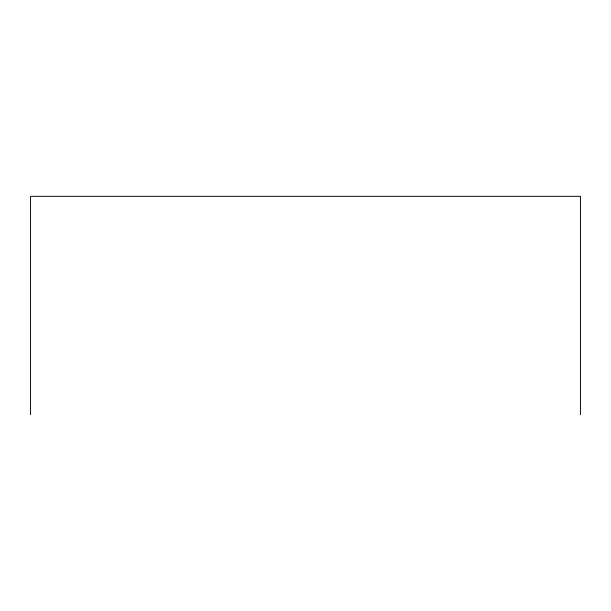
<?xml version="1.0" encoding="UTF-8"?>
<svg xmlns="http://www.w3.org/2000/svg" width="611" height="611" viewBox="0 0 611 611"><rect width="100%" height="100%" fill="white"/><g stroke="black" fill="none" stroke-linecap="round" stroke-linejoin="round"><path stroke-width="0.92" d="M580.45 414.678L580.45 196.322L30.55 196.322L30.55 414.678"/></g></svg>
